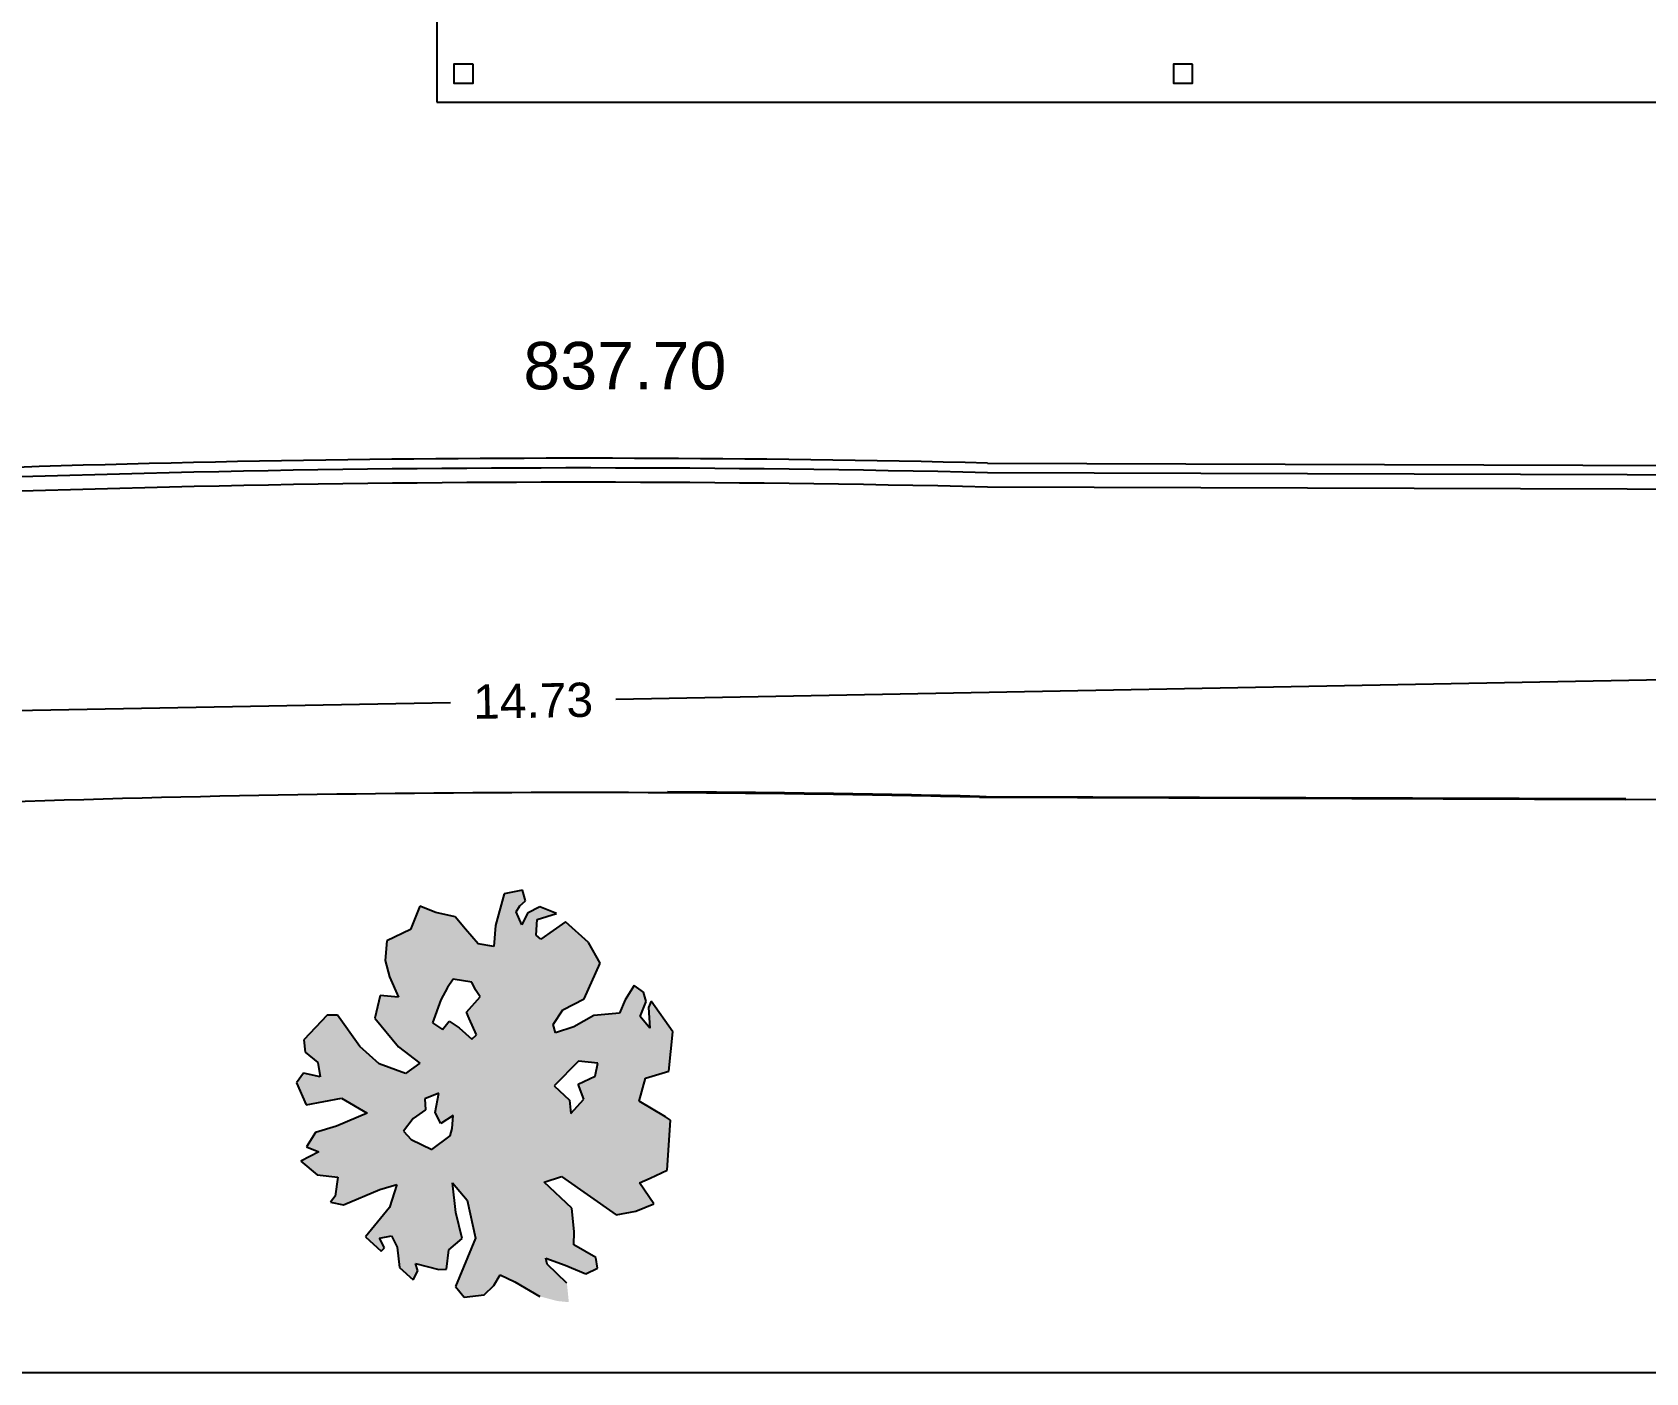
# Model space of a CAD drawing. Header units: millimetres. Extents: x 441061 to 442903, y 4515148 to 4515613.
# Drawn here: x 442270.99 to 442279.46, y 4515523.83 to 4515530.86 of the extents above; entities that cross this region are included whole.
import ezdxf
from ezdxf.enums import TextEntityAlignment as Align

# ---------------------------------------------------------------- set-up
doc = ezdxf.new("R2010")
doc.units = ezdxf.units.MM
doc.linetypes.add('CONTINUA', pattern=[0])
doc.linetypes.add('PUNTOS2', pattern=[0.125, 0, -0.125])
for name, color, linetype in [('01_alzado', 5, 'CONTINUA'), ('01_cotas', 254, 'Continuous'), ('01_implantación', 5, 'Continuous'), ('01_mono BAJA', 2, 'Continuous'), ('01_photinia', 7, 'Continuous'), ('01_piscinas', 254, 'Continuous'), ('01_textos', 7, 'Continuous'), ('01_urb interior', 4, 'Continuous')]:
    doc.layers.add(name, color=color, linetype=linetype)
doc.styles.add('Estilo1', font='swissel.ttf')
doc.styles.add('NIEVES2', font='sanss___.ttf')
doc.styles.add('ROMANS', font='romans')
doc.dimstyles.new('DECIMAL-50', dxfattribs={"dimtxt": 0.08, "dimasz": 0.15, "dimexe": 0.09, "dimexo": 0, "dimgap": 0.09, "dimtad": 0, "dimzin": 0, "dimdsep": 46, "dimtxsty": 'ROMANS', "dimcen": 0.09, "dimclrt": 6, "dimadec": 0, "dimazin": 0, "dimtfac": 1.38, "dimtix": 1, "dimtofl": 0, "dimtmove": 2, "dimatfit": 3, "dimldrblk": 'OBLIQUE', "dimfxl": 1, "dimtolj": 1, "dimtzin": 0, "dimarcsym": 0})

# ---------------------------------------------------------------- blocks, each defined once
blk = doc.blocks.new('A$C6A825EFA')
at = {"layer": '01_mono BAJA', "color": 254}
for p, q in [((0, 3), (0, 0, 0)), ((0, 0, 0), (15.7, 0, 0))]:
    blk.add_line(p, q, dxfattribs=at)
at = {"layer": '01_mono BAJA', "color": 254, "elevation": 0}
blk.add_lwpolyline([(0.19, 0.2), (0.09, 0.2), (0.09, 0.1), (0.19, 0.1)], close=True, dxfattribs=at)
at = {"layer": '01_mono BAJA', "color": 254}
blk.add_lwpolyline([(3.9652, 0.2), (3.8652, 0.2), (3.8652, 0.1), (3.9652, 0.1)], close=True, dxfattribs=at)
blk = doc.blocks.new('A$C5FDE2B49')
at = {"layer": '01_photinia'}
h = blk.add_hatch(dxfattribs=at)
h.set_pattern_fill('DOTS', color=98, scale=0.022, style=0)
h.set_pattern_definition([(0, (-1895.59331, -1207.45233), (0.008109585, 0.01621917), [0, -0.01621917])])
h.paths.add_polyline_path([(0.7624, 0.7694), (0.7573, 0.7933), (0.7876, 0.8347), (0.8519, 0.8636), (0.9041, 0.9643), (0.8735, 1.0266), (0.81, 1.0909), (0.7359, 1.0437), (0.7229, 1.0568), (0.7277, 1.1021), (0.7854, 1.1158), (0.7382, 1.1385), (0.7014, 1.1224), (0.6821, 1.0888), (0.6686, 1.1275), (0.6798, 1.1443), (0.6969, 1.1584), (0.6907, 1.1898), (0.6362, 1.1822), (0.6055, 1.0911), (0.597, 1.0307), (0.5523, 1.0415), (0.518, 1.0856), (0.4895, 1.1239), (0.4344, 1.1389), (0.3887, 1.1601), (0.3575, 1.0946), (0.2871, 1.0655), (0.2787, 1.0081), (0.2889, 0.9603), (0.3119, 0.8994), (0.2581, 0.9069), (0.2389, 0.8416), (0.3031, 0.7548), (0.3627, 0.7039), (0.3194, 0.6756), (0.244, 0.708), (0.1906, 0.7621), (0.1313, 0.8566), (0.1013, 0.8588), (0.0293, 0.7906), (0.0309, 0.7546), (0.0656, 0.7225), (0.07, 0.6805), (0.0224, 0.6942), (0.0002, 0.6665), (0.0246, 0.601), (0.129, 0.6145), (0.2007, 0.567), (0.1092, 0.5343), (0.0469, 0.519), (0.0182, 0.4791), (0.0536, 0.4621), (0, 0.438), (0.0449, 0.3957), (0.1047, 0.3853), (0.0934, 0.3309), (0.0792, 0.314), (0.1164, 0.3045), (0.2247, 0.3421), (0.2748, 0.3541), (0.2496, 0.2888), (0.1756, 0.207), (0.2189, 0.1631), (0.2284, 0.1724), (0.216, 0.2006), (0.2508, 0.2061), (0.2659, 0.172), (0.2695, 0.1119), (0.3071, 0.0739), (0.3217, 0.0999), (0.3165, 0.1208), (0.3833, 0.1001), (0.4059, 0.0993), (0.4156, 0.1552), (0.456, 0.1864), (0.4426, 0.2627), (0.4371, 0.3497), (0.477, 0.2967), (0.495, 0.1845), (0.4293, 0.0473), (0.4521, 0.0149), (0.5109, 0.0181), (0.5405, 0.0445), (0.5612, 0.0736), (0.6024, 0.0508), (0.6727, 0.0046), (0.7232, -0.0119), (0.7561, -0.017), (0.7538, 0.0385), (0.699, 0.0971), (0.6968, 0.1151), (0.7514, 0.0911), (0.8104, 0.0627), (0.8456, 0.0772), (0.8424, 0.1087), (0.7808, 0.1491), (0.7839, 0.1867), (0.7807, 0.2558), (0.7042, 0.3363), (0.7559, 0.3498), (0.9089, 0.2293), (0.9664, 0.237), (1.0197, 0.2551), (0.9817, 0.3186), (1.0137, 0.33), (1.0643, 0.351), (1.0821, 0.4958), (1.069, 0.506), (0.9944, 0.5565), (1.0166, 0.6218), (1.0864, 0.6388), (1.1045, 0.7521), (1.0467, 0.8451), (1.0369, 0.8268), (1.0374, 0.7667), (1.0118, 0.802), (1.0316, 0.8447), (1.0252, 0.873), (0.999, 0.8933), (0.9703, 0.8535), (0.9522, 0.8154), (0.8769, 0.8132), (0.8171, 0.783)])
h.paths.add_polyline_path([(0.5324, 0.7766), (0.5184, 0.7649), (0.4834, 0.7999), (0.4554, 0.8209), (0.4344, 0.7976), (0.4063, 0.8186), (0.4344, 0.8839), (0.4554, 0.9189), (0.474, 0.9422), (0.5278, 0.9306), (0.5371, 0.9072), (0.5488, 0.8862), (0.5067, 0.8442), (0.5137, 0.8256)], flags=16)
h.paths.add_polyline_path([(0.7496, 0.6155), (0.8243, 0.6832), (0.8803, 0.6739), (0.871, 0.6366), (0.8196, 0.6155), (0.8336, 0.5712), (0.7939, 0.5315), (0.7916, 0.5712)], flags=16)
h.paths.add_polyline_path([(0.4133, 0.6132), (0.3993, 0.5572), (0.4133, 0.5245), (0.4507, 0.5455), (0.446, 0.5082), (0.439, 0.4872), (0.383, 0.4499), (0.3246, 0.4825), (0.3036, 0.5082), (0.334, 0.5432), (0.3713, 0.5665), (0.3713, 0.5992)], flags=16)
at = {"layer": '01_photinia', "color": 98}
for p, q in [((0.6362, 1.1822), (0.6055, 1.0911)), ((0.6907, 1.1898), (0.6362, 1.1822)), ((0.6969, 1.1584), (0.6907, 1.1898)), ((0.3887, 1.1601), (0.3575, 1.0946)), ((0.4344, 1.1389), (0.3887, 1.1601)), ((0.4895, 1.1239), (0.4344, 1.1389)), ((0.6686, 1.1275), (0.6798, 1.1443)), ((0.6798, 1.1443), (0.6969, 1.1584)), ((0.7382, 1.1385), (0.7014, 1.1224)), ((0.7854, 1.1158), (0.7382, 1.1385)), ((0.3575, 1.0946), (0.2871, 1.0655)), ((0.518, 1.0856), (0.4895, 1.1239)), ((0.5523, 1.0415), (0.518, 1.0856)), ((0.6055, 1.0911), (0.597, 1.0307)), ((0.6821, 1.0888), (0.6686, 1.1275)), ((0.7014, 1.1224), (0.6821, 1.0888)), ((0.7229, 1.0568), (0.7277, 1.1021)), ((0.7277, 1.1021), (0.7854, 1.1158)), ((0.81, 1.0909), (0.7359, 1.0437)), ((0.8735, 1.0266), (0.81, 1.0909)), ((0.2871, 1.0655), (0.2787, 1.0081)), ((0.597, 1.0307), (0.5523, 1.0415)), ((0.7359, 1.0437), (0.7229, 1.0568)), ((0.2787, 1.0081), (0.2889, 0.9603)), ((0.9041, 0.9643), (0.8735, 1.0266)), ((0.2889, 0.9603), (0.3119, 0.8994)), ((0.474, 0.9422), (0.4554, 0.9189)), ((0.5278, 0.9306), (0.474, 0.9422)), ((0.8519, 0.8636), (0.9041, 0.9643)), ((0.2581, 0.9069), (0.2389, 0.8416)), ((0.3119, 0.8994), (0.2581, 0.9069)), ((0.4554, 0.9189), (0.4344, 0.8839)), ((0.5371, 0.9072), (0.5278, 0.9306)), ((0.5488, 0.8862), (0.5371, 0.9072)), ((0.1013, 0.8588), (0.0293, 0.7906)), ((0.1313, 0.8566), (0.1013, 0.8588)), ((0.1906, 0.7621), (0.1313, 0.8566)), ((0.4344, 0.8839), (0.4063, 0.8186)), ((0.5067, 0.8442), (0.5488, 0.8862)), ((0.7876, 0.8347), (0.8519, 0.8636)), ((0.9703, 0.8535), (0.9522, 0.8154)), ((0.999, 0.8933), (0.9703, 0.8535)), ((1.0252, 0.873), (0.999, 0.8933)), ((1.0316, 0.8447), (1.0252, 0.873)), ((0.2389, 0.8416), (0.3031, 0.7548)), ((0.4063, 0.8186), (0.4344, 0.7976)), ((0.4344, 0.7976), (0.4554, 0.8209)), ((0.4554, 0.8209), (0.4834, 0.7999)), ((0.4834, 0.7999), (0.5184, 0.7649)), ((0.5137, 0.8256), (0.5067, 0.8442)), ((0.5324, 0.7766), (0.5137, 0.8256)), ((0.7573, 0.7933), (0.7876, 0.8347)), ((0.8769, 0.8132), (0.8171, 0.783)), ((0.9522, 0.8154), (0.8769, 0.8132)), ((1.0118, 0.802), (1.0316, 0.8447)), ((1.0374, 0.7667), (1.0118, 0.802)), ((1.0467, 0.8451), (1.0369, 0.8268)), ((1.0369, 0.8268), (1.0374, 0.7667)), ((1.1045, 0.7521), (1.0467, 0.8451)), ((0.0293, 0.7906), (0.0309, 0.7546)), ((0.0309, 0.7546), (0.0656, 0.7225)), ((0.244, 0.708), (0.1906, 0.7621)), ((0.3031, 0.7548), (0.3627, 0.7039)), ((0.5184, 0.7649), (0.5324, 0.7766)), ((0.7624, 0.7694), (0.7573, 0.7933)), ((0.8171, 0.783), (0.7624, 0.7694)), ((0.0656, 0.7225), (0.07, 0.6805)), ((0.3194, 0.6756), (0.244, 0.708)), ((1.0864, 0.6388), (1.1045, 0.7521)), ((0.0224, 0.6942), (0.0002, 0.6665)), ((0.0002, 0.6665), (0.0246, 0.601)), ((0.07, 0.6805), (0.0224, 0.6942)), ((0.3627, 0.7039), (0.3194, 0.6756)), ((0.8243, 0.6832), (0.7496, 0.6155)), ((0.8803, 0.6739), (0.8243, 0.6832)), ((0.871, 0.6366), (0.8803, 0.6739)), ((0.0246, 0.601), (0.129, 0.6145)), ((0.129, 0.6145), (0.2007, 0.567)), ((0.4133, 0.6132), (0.3713, 0.5992)), ((0.3993, 0.5572), (0.4133, 0.6132)), ((0.7496, 0.6155), (0.7916, 0.5712)), ((0.8196, 0.6155), (0.871, 0.6366)), ((0.8336, 0.5712), (0.8196, 0.6155)), ((0.9944, 0.5565), (1.0166, 0.6218)), ((1.0166, 0.6218), (1.0864, 0.6388)), ((0.2007, 0.567), (0.1092, 0.5343)), ((0.3713, 0.5665), (0.334, 0.5432)), ((0.3713, 0.5992), (0.3713, 0.5665)), ((0.7916, 0.5712), (0.7939, 0.5315)), ((0.7939, 0.5315), (0.8336, 0.5712)), ((0.0469, 0.519), (0.0182, 0.4791)), ((0.1092, 0.5343), (0.0469, 0.519)), ((0.334, 0.5432), (0.3036, 0.5082)), ((0.4133, 0.5245), (0.3993, 0.5572)), ((0.4507, 0.5455), (0.4133, 0.5245)), ((0.446, 0.5082), (0.4507, 0.5455)), ((1.069, 0.506), (0.9944, 0.5565)), ((0.0182, 0.4791), (0.0536, 0.4621)), ((0.3036, 0.5082), (0.3246, 0.4825)), ((0.3246, 0.4825), (0.383, 0.4499)), ((0.383, 0.4499), (0.439, 0.4872)), ((0.439, 0.4872), (0.446, 0.5082)), ((1.0643, 0.351), (1.0821, 0.4958)), ((1.0821, 0.4958), (1.069, 0.506)), ((0.0536, 0.4621), (0, 0.438)), ((0, 0.438), (0.0449, 0.3957)), ((0.383, 0.4499), (0.383, 0.4499)), ((0.0449, 0.3957), (0.1047, 0.3853)), ((0.1047, 0.3853), (0.0934, 0.3309)), ((0.0934, 0.3309), (0.0792, 0.314)), ((0.1164, 0.3045), (0.2247, 0.3421)), ((0.2247, 0.3421), (0.2748, 0.3541)), ((0.2748, 0.3541), (0.2496, 0.2888)), ((0.4426, 0.2627), (0.4371, 0.3497)), ((0.4371, 0.3497), (0.477, 0.2967)), ((0.7042, 0.3363), (0.7559, 0.3498)), ((0.7807, 0.2558), (0.7042, 0.3363)), ((0.7559, 0.3498), (0.9089, 0.2293)), ((0.9817, 0.3186), (1.0137, 0.33)), ((1.0137, 0.33), (1.0643, 0.351)), ((0.0792, 0.314), (0.1164, 0.3045)), ((0.2496, 0.2888), (0.1756, 0.207)), ((0.477, 0.2967), (0.495, 0.1845)), ((1.0197, 0.2551), (0.9817, 0.3186)), ((0.456, 0.1864), (0.4426, 0.2627)), ((0.7839, 0.1867), (0.7807, 0.2558)), ((0.9089, 0.2293), (0.9664, 0.237)), ((0.9664, 0.237), (1.0197, 0.2551)), ((0.1756, 0.207), (0.2189, 0.1631)), ((0.216, 0.2006), (0.2508, 0.2061)), ((0.2284, 0.1724), (0.216, 0.2006)), ((0.2508, 0.2061), (0.2659, 0.172)), ((0.2189, 0.1631), (0.2284, 0.1724)), ((0.2659, 0.172), (0.2695, 0.1119)), ((0.4059, 0.0993), (0.4156, 0.1552)), ((0.4156, 0.1552), (0.456, 0.1864)), ((0.495, 0.1845), (0.4293, 0.0473)), ((0.7808, 0.1491), (0.7839, 0.1867)), ((0.8424, 0.1087), (0.7808, 0.1491)), ((0.2695, 0.1119), (0.3071, 0.0739)), ((0.3071, 0.0739), (0.3217, 0.0999)), ((0.3217, 0.0999), (0.3165, 0.1208)), ((0.3165, 0.1208), (0.3833, 0.1001)), ((0.3833, 0.1001), (0.4059, 0.0993)), ((0.699, 0.0971), (0.6968, 0.1151)), ((0.6968, 0.1151), (0.7514, 0.0911)), ((0.7538, 0.0385), (0.699, 0.0971)), ((0.8456, 0.0772), (0.8424, 0.1087)), ((0.4293, 0.0473), (0.4521, 0.0149)), ((0.5405, 0.0445), (0.5612, 0.0736)), ((0.5612, 0.0736), (0.6024, 0.0508)), ((0.6024, 0.0508), (0.6727, 0.0046)), ((0.7514, 0.0911), (0.8104, 0.0627)), ((0.8104, 0.0627), (0.8456, 0.0772)), ((0.4521, 0.0149), (0.5109, 0.0181)), ((0.5109, 0.0181), (0.5405, 0.0445))]:
    blk.add_line(p, q, dxfattribs=at)
blk = doc.blocks.new('*D122')
at = {"layer": '01_cotas', "color": 0, "linetype": 'PUNTOS2', "lineweight": -2, "transparency": 16777216}
for p, q in [((442280.9624, 4515528.5866), (442280.9843, 4515527.4012)), ((442266.2323, 4515528.3141), (442266.2543, 4515527.1287))]:
    blk.add_line(p, q, dxfattribs=at)
at = {"layer": '01_cotas', "color": 0, "lineweight": -2, "transparency": 16777216}
for p, q in [((442280.8327, 4515527.4884), (442274.0517, 4515527.363)), ((442266.4026, 4515527.2214), (442273.1836, 4515527.3469))]:
    blk.add_line(p, q, dxfattribs=at)
at = {"layer": '01_cotas', "color": 0, "transparency": 16777216}
for points in [[(442280.8322, 4515527.5134), (442280.8331, 4515527.4634), (442280.9826, 4515527.4912)], [(442266.4021, 4515527.2464), (442266.403, 4515527.1964), (442266.2526, 4515527.2186)]]:
    blk.add_solid(points, dxfattribs=at)
at = {"layer": '01_cotas', "color": 7, "transparency": 16777216, "insert": (442273.6176, 4515527.3549), "char_height": 0.18, "attachment_point": 5, "rotation": 1.06013, "style": 'Estilo1'}
blk.add_mtext('\\A1;14.73', dxfattribs=at)

msp = doc.modelspace()

# ---------------------------------------------------------------- linework, layer by layer
at = {"layer": '01_alzado', "elevation": 0}
msp.add_lwpolyline([(442263.2581, 4515554.5174), (442300.0244, 4515554.5174), (442300.0244, 4515523.8294), (442263.2581, 4515523.8294)], close=True, dxfattribs=at)
at = {"layer": '01_implantación', "linetype": 'Continuous'}
msp.add_line((442276.0015, 4515528.603, 0), (442280.9624, 4515528.5866, 0), dxfattribs=at)
msp.add_arc((442273.861, 4515437.0592, 0), 91.5689, 88.66052, 93.295817, dxfattribs=at)
at = {"layer": '01_piscinas'}
for p, q in [((442275.9606, 4515526.8535, 0), (442275.9958, 4515526.853, 0)), ((442275.9606, 4515526.8494, 0), (442275.9958, 4515526.849, 0)), ((442275.9958, 4515526.853, 0), (442279.3527, 4515526.8419, 0)), ((442275.9958, 4515526.849, 0), (442279.3527, 4515526.8379, 0))]:
    msp.add_line(p, q, dxfattribs=at)
at = {"layer": '01_piscinas', "elevation": 0}
msp.add_lwpolyline([(442274.3234, 4515526.8728, 0.018198), (442267.7907, 4515526.6686, 0.005162), (442266.4534, 4515526.5641, 0.012377), (442263.2581, 4515526.2014, 0.012377)], format="xyb", dxfattribs=at)
msp.add_lwpolyline([(442288.8002, 4515526.8067), (442281.0312, 4515526.8324), (442279.3527, 4515526.8379)], dxfattribs=at)
at = {"layer": '01_piscinas'}
for centre in [(442273.861, 4515437.0592, 0), (442273.861, 4515437.0551, 0)]:
    msp.add_arc(centre, 89.8189, 88.66052, 89.704995, dxfattribs=at)
at = {"layer": '01_urb interior', "color": 2, "elevation": 0}
for points in [[(442263.2581, 4515527.922, -0.011498), (442266.305, 4515528.2625, -0.005162), (442267.6772, 4515528.3697, -0.022759), (442276.0023, 4515528.5539), (442281.0383, 4515528.5373), (442297.0219, 4515528.4846)], [(442263.2581, 4515527.8463, -0.011536), (442266.3116, 4515528.1878, -0.005162), (442267.6823, 4515528.2948, -0.022761), (442276.0013, 4515528.4789), (442281.038, 4515528.4623), (442297.0244, 4515528.4096)]]:
    msp.add_lwpolyline(points, format="xyb", dxfattribs=at)

# ---------------------------------------------------------------- block references
at = {"layer": '01_mono BAJA'}
msp.add_blockref('A$C6A825EFA', (442273.1124, 4515530.496), dxfattribs=at)
at = {"layer": '01_photinia', "linetype": 'Continuous', "xscale": 1.800000000017462, "yscale": 1.800000000017462, "zscale": 1.800000000017462, "rotation": 3.295816540231965}
msp.add_blockref('A$C5FDE2B49', (442272.4446, 4515524.1521, 0), dxfattribs=at)

# ---------------------------------------------------------------- texts
at = {"layer": '01_textos', "color": 5, "ltscale": 0.01, "style": 'NIEVES2'}
msp.add_text('837.70', height=0.24938, dxfattribs=at).set_placement((442274.0994, 4515528.9894, 0), align=Align.CENTER)

# ---------------------------------------------------------------- dimensions: what is measured, and where the dimension line sits
at = {"layer": '01_cotas', "color": 251}
dim = msp.add_aligned_dim(p1=(442280.9624, 4515528.5866, 0), p2=(442266.2323, 4515528.3141, 0), distance=1.0956, dimstyle='DECIMAL-50', override={"dimtxt": 0.18, "dimtxsty": 'Estilo1', "dimsah": 1, "dimclrt": 7, "dimfxl": 0.09, "dimarcsym": 2}, dxfattribs=at)
dim.commit()
dim.dimension.update_dxf_attribs({"geometry": '*D122', "text_midpoint": (442273.6176, 4515527.3549)})

doc.saveas('drawing.dxf')
